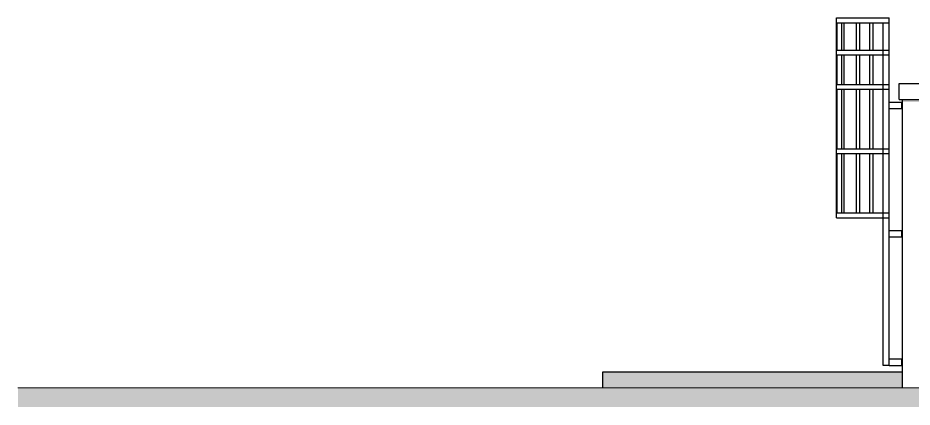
# Model space of a CAD drawing. Header units: metres. Extents: x -328 to 105, y 376 to 433.
# Drawn here: x -127.98 to -114.04, y 426.25 to 432.31 of the extents above; entities that cross this region are included whole.
import ezdxf

# ---------------------------------------------------------------- set-up
doc = ezdxf.new("R2010")
doc.units = ezdxf.units.M
doc.header["$MEASUREMENT"] = 0
for name, color, linetype in [('00 LineaTerra', 7, 'Continuous'), ('00 NON sezionato 00', 7, 'Continuous'), ('00 Ombre RET', 7, 'Continuous')]:
    doc.layers.add(name, color=color, linetype=linetype)

msp = doc.modelspace()

# ---------------------------------------------------------------- hatches: boundary and pattern name
at = {"layer": '00 Ombre RET', "linetype": 'Continuous', "lineweight": 35}
for points in [[(-114.186, 431.037), (-114.186, 431.001), (-104.606, 431.001), (-104.606, 431.037)], [(-114.186, 426.547), (-114.186, 426.797), (-118.856, 426.797), (-118.856, 426.547)]]:
    msp.add_hatch(color=244, dxfattribs=at).paths.add_polyline_path(points)
at = {"layer": '00 Ombre RET', "linetype": 'Continuous', "lineweight": 18}
msp.add_hatch(color=97, dxfattribs=at).paths.add_polyline_path([(-127.979, 426.547), (-77.943, 426.547), (-77.943, 426.247), (-127.979, 426.247)])

# ---------------------------------------------------------------- linework, layer by layer
at = {"layer": '00 LineaTerra', "color": 6, "linetype": 'Continuous', "lineweight": 18}
msp.add_line((-127.979, 426.547), (-77.943, 426.547), dxfattribs=at)
at = {"layer": '00 NON sezionato 00', "color": 2, "linetype": 'Continuous', "lineweight": 25}
for p, q in [((-115.213, 432.309), (-114.396, 432.309)), ((-115.213, 432.234), (-115.213, 432.309)), ((-115.213, 429.197), (-115.213, 432.234)), ((-115.213, 432.234), (-114.396, 432.234)), ((-115.203, 431.809), (-115.203, 432.234)), ((-115.132, 431.809), (-115.132, 432.234)), ((-115.097, 431.809), (-115.097, 432.234)), ((-114.903, 431.809), (-114.903, 432.234)), ((-114.853, 431.809), (-114.853, 432.234)), ((-114.695, 431.809), (-114.695, 432.234)), ((-114.645, 431.809), (-114.645, 432.234)), ((-114.486, 426.897), (-114.486, 432.234)), ((-114.396, 426.897), (-114.396, 432.309)), ((-115.213, 431.809), (-114.396, 431.809)), ((-115.213, 431.734), (-114.396, 431.734)), ((-115.203, 431.272), (-115.203, 431.734)), ((-115.132, 431.272), (-115.132, 431.734)), ((-115.097, 431.272), (-115.097, 431.734)), ((-114.903, 431.272), (-114.903, 431.734)), ((-114.853, 431.272), (-114.853, 431.734)), ((-114.695, 431.272), (-114.695, 431.734)), ((-114.645, 431.272), (-114.645, 431.734)), ((-115.213, 431.272), (-114.396, 431.272)), ((-114.236, 431.287), (-104.656, 431.287)), ((-114.236, 431.037), (-114.236, 431.287)), ((-115.213, 431.197), (-114.396, 431.197)), ((-115.203, 430.272), (-115.203, 431.197)), ((-115.132, 430.272), (-115.132, 431.197)), ((-115.097, 430.272), (-115.097, 431.197)), ((-114.903, 430.272), (-114.903, 431.197)), ((-114.853, 430.272), (-114.853, 431.197)), ((-114.695, 430.272), (-114.695, 431.197)), ((-114.645, 430.272), (-114.645, 431.197)), ((-114.396, 430.997), (-114.186, 430.997)), ((-114.236, 431.037), (-104.656, 431.037)), ((-114.196, 430.897), (-114.196, 430.997)), ((-114.186, 426.547), (-114.186, 431.037)), ((-114.396, 430.897), (-114.186, 430.897)), ((-115.213, 430.272), (-114.396, 430.272)), ((-115.213, 430.197), (-114.396, 430.197)), ((-115.203, 429.272), (-115.203, 430.197)), ((-115.132, 429.272), (-115.132, 430.197)), ((-115.097, 429.272), (-115.097, 430.197)), ((-114.903, 429.272), (-114.903, 430.197)), ((-114.853, 429.272), (-114.853, 430.197)), ((-114.695, 429.272), (-114.695, 430.197)), ((-114.645, 429.272), (-114.645, 430.197)), ((-115.213, 429.272), (-114.396, 429.272)), ((-115.213, 429.197), (-114.396, 429.197)), ((-114.396, 428.997), (-114.186, 428.997)), ((-114.396, 428.897), (-114.186, 428.897)), ((-114.196, 428.897), (-114.196, 428.997)), ((-114.396, 426.997), (-114.186, 426.997)), ((-114.196, 426.897), (-114.196, 426.997)), ((-118.856, 426.797), (-114.186, 426.797)), ((-118.856, 426.547), (-118.856, 426.797)), ((-114.396, 426.897), (-114.486, 426.897)), ((-114.396, 426.897), (-114.186, 426.897))]:
    msp.add_line(p, q, dxfattribs=at)

doc.saveas('drawing.dxf')
